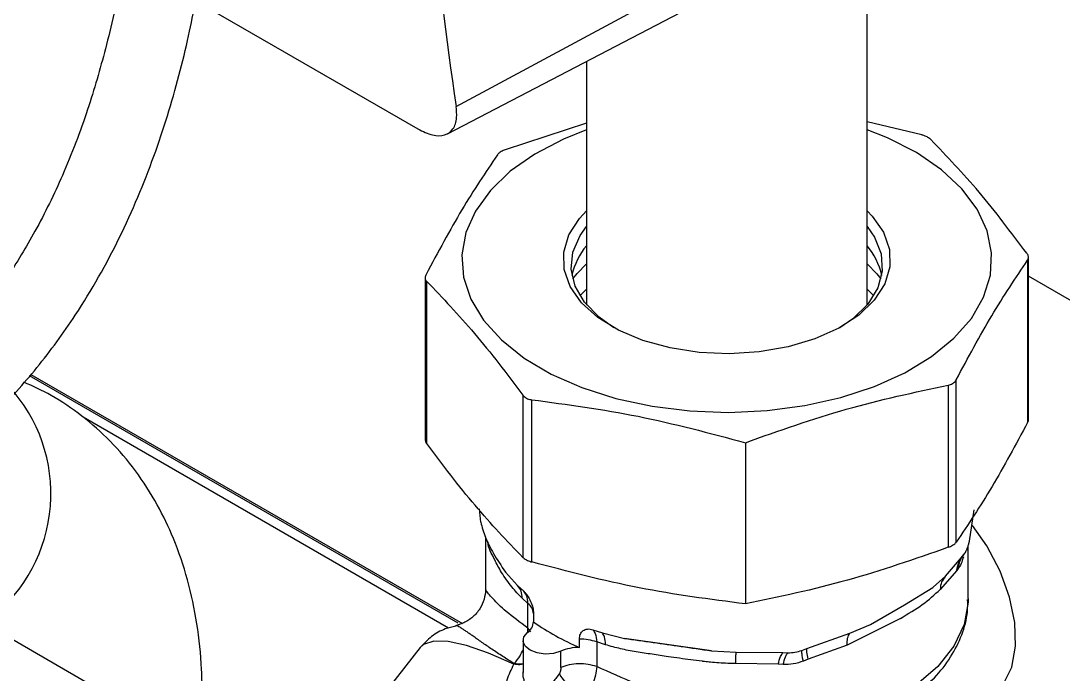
# Model space of a CAD drawing. Extents: x 75 to 2075, y 25 to 1460.
# Drawn here: x 1699.6 to 1795.2, y 671.3 to 731.2 of the extents above; entities that cross this region are included whole.
import ezdxf

# ---------------------------------------------------------------- set-up
doc = ezdxf.new("R2010")
doc.units = 0
doc.header["$LTSCALE"] = 5
doc.linetypes.add('SLD-KATı', pattern=[0])
doc.layers.get('0').update_dxf_attribs({"linetype": 'CONTINUOUS'})

msp = doc.modelspace()

# ---------------------------------------------------------------- linework, layer by layer
at = {"color": 7, "linetype": 'SLD-KATı'}
for p, q in [((1647.147, 772.631), (1736.041, 721.314)), ((1777.24, 705.158), (1777.24, 738.554)), ((1739.56, 723.375), (1763.877, 736.466)), ((1738.757, 720.862), (1762.308, 733.147)), ((1751.525, 727.522), (1751.525, 705.158)), ((1751.525, 721.849), (1744.069, 719.409)), ((1782.266, 720.757), (1777.24, 721.977)), ((1792.049, 694.677), (1792.049, 709.516)), ((1791.971, 709.27), (1791.971, 694.387)), ((1736.716, 707.664), (1736.716, 692.825)), ((1917.734, 635.245), (1792.049, 707.802)), ((1736.861, 692.441), (1736.861, 707.324)), ((1751.525, 706.602), (1750.91, 706.009)), ((1777.855, 706.009), (1777.24, 706.602)), ((1700.55, 698.797), (1740.136, 675.944)), ((1739.746, 675.972), (1700.432, 698.667)), ((1784.696, 697.815), (1784.696, 682.932)), ((1785.421, 683.405), (1785.421, 698.288)), ((1745.68, 696.885), (1745.68, 682.002)), ((1746.499, 681.584), (1746.499, 696.467)), ((1766.081, 692.526), (1766.081, 677.74)), ((1741.808, 685.236), (1741.704, 686.45)), ((1786.634, 683.495), (1787.061, 686.356)), ((1741.81, 685.226), (1741.808, 685.236)), ((1735.904, 653.076), (1681.688, 684.373)), ((1742.24, 683.887), (1742.24, 679.017)), ((1786.54, 683.15), (1786.634, 683.495)), ((1786.525, 678.224), (1786.525, 683.108)), ((1784.439, 680.292), (1786.082, 682.219)), ((1785.909, 681.979), (1785.797, 681.841)), ((1786.082, 682.219), (1786.212, 682.393)), ((1744.091, 680.646), (1744.079, 680.659)), ((1745.187, 679.43), (1744.091, 680.646)), ((1785.472, 680.799), (1783.954, 679.064)), ((1785.613, 680.975), (1785.472, 680.799)), ((1784.439, 680.292), (1783.297, 679.269)), ((1784.439, 680.292), (1784.3, 680.08)), ((1742.313, 678.984), (1742.304, 679.017)), ((1745.755, 678.904), (1745.187, 679.43)), ((1780.692, 677.654), (1783.278, 679.252)), ((1783.297, 679.269), (1783.278, 679.252)), ((1746.148, 677.763), (1745.627, 678.249)), ((1746.148, 675.5), (1746.148, 677.763)), ((1746.651, 676.852), (1746.651, 676.094)), ((1777.552, 675.832), (1780.692, 677.654)), ((1740.262, 675.99), (1739.489, 675.714)), ((1780.307, 676.411), (1775.407, 673.958)), ((1775.651, 675.041), (1777.552, 675.832)), ((1739.527, 675.732), (1739.56, 675.685)), ((1752.095, 675.367), (1752.972, 675.088)), ((1752.972, 675.088), (1754.991, 674.576)), ((1771.715, 673.635), (1775.651, 675.041)), ((1745.696, 674.372), (1745.696, 671.437)), ((1750.861, 673.746), (1750.861, 674.504)), ((1752.455, 674.245), (1752.455, 671.981)), ((1753.264, 673.989), (1752.455, 674.245)), ((1762.968, 673.426), (1754.991, 674.577)), ((1775.407, 673.958), (1771.852, 672.661)), ((1736.266, 673.727), (1725.009, 659.365)), ((1749.158, 671.892), (1749.158, 673.397)), ((1762.968, 673.427), (1762.984, 673.426)), ((1762.984, 673.426), (1765.244, 673.32)), ((1765.244, 673.32), (1769.525, 673.272)), ((1769.525, 673.272), (1769.975, 673.253)), ((1771.275, 673.468), (1771.715, 673.635)), ((1744.88, 672.256), (1744.856, 672.205)), ((1769.083, 672.203), (1765.198, 672.269)), ((1769.549, 672.177), (1769.083, 672.203)), ((1771.852, 672.661), (1771.4, 672.483)), ((1748.993, 671.291), (1749.026, 671.341))]:
    msp.add_line(p, q, dxfattribs=at)
at = {"color": 8, "linetype": 'SLD-KATı'}
for p, q in [((1738.86, 675.517), (1705.358, 694.857)), ((1739.527, 675.732), (1740.261, 676.034)), ((1746.118, 675.112), (1746.148, 675.5)), ((1746.418, 675.175), (1746.148, 675.5))]:
    msp.add_line(p, q, dxfattribs=at)
at = {"color": 7, "linetype": 'SLD-KATı', "flags": 128}
for points in [[(1751.525, 721.242), (1749.408, 720.387), (1746.781, 719.01), (1744.528, 717.428), (1742.699, 715.673), (1741.332, 713.783), (1740.456, 711.798), (1740.09, 709.76), (1740.242, 707.714), (1740.908, 705.702), (1742.075, 703.768), (1743.717, 701.952), (1745.8, 700.294), (1748.278, 698.828)], [(1748.278, 698.828), (1751.1, 697.587), (1754.205, 696.595), (1757.527, 695.876), (1760.995, 695.443), (1764.535, 695.306), (1768.072, 695.468), (1771.53, 695.926), (1774.836, 696.67), (1777.919, 697.684), (1780.714, 698.946), (1783.16, 700.429), (1785.207, 702.102), (1786.809, 703.93), (1787.934, 705.873), (1788.556, 707.889), (1788.664, 709.936), (1788.253, 711.971), (1787.335, 713.949), (1785.926, 715.829), (1784.059, 717.571), (1781.772, 719.137), (1779.115, 720.494), (1777.24, 721.242)], [(1777.24, 713.796), (1777.709, 713.311), (1778.747, 711.829), (1779.296, 710.263), (1779.337, 708.665), (1778.869, 707.09), (1777.908, 705.592), (1776.486, 704.221), (1774.652, 703.024), (1772.468, 702.042), (1770.009, 701.309), (1767.358, 700.849), (1764.606, 700.678), (1761.846, 700.801), (1759.172, 701.216), (1756.677, 701.907), (1754.443, 702.851), (1752.548, 704.015), (1751.056, 705.361), (1750.018, 706.843), (1749.469, 708.409), (1749.428, 710.007), (1749.896, 711.582), (1750.857, 713.08), (1751.525, 713.796)], [(1754.033, 703.068), (1752.661, 704.039), (1751.327, 705.404), (1750.465, 706.891), (1750.107, 708.445), (1750.264, 710.011), (1750.931, 711.53), (1751.525, 712.347)], [(1777.24, 712.347), (1777.93, 711.369), (1778.543, 709.842), (1778.644, 708.275), (1778.23, 706.726), (1777.315, 705.25), (1775.933, 703.9), (1774.732, 703.068)], [(1750.248, 707.554), (1750.653, 708.059), (1751.525, 708.935)], [(1777.24, 708.935), (1778.148, 708.017), (1778.516, 707.554)], [(1788.46, 669.165), (1788.651, 669.288), (1789.766, 670.392), (1790.516, 671.936), (1790.866, 673.844), (1790.798, 676.02), (1790.316, 678.358), (1789.443, 680.741), (1788.222, 683.053), (1786.92, 684.921)], [(1749.158, 673.397), (1748.483, 673.192), (1747.727, 673.137), (1746.984, 673.238), (1746.35, 673.483), (1745.905, 673.84), (1745.705, 674.265), (1745.775, 674.703), (1746.106, 675.099)]]:
    msp.add_lwpolyline(points, dxfattribs=at)
at = {"color": 8, "linetype": 'SLD-KATı', "flags": 128}
for points in [[(1786.525, 678.224), (1786.517, 677.881), (1786.139, 675.845), (1785.202, 673.871), (1783.731, 672.008), (1781.764, 670.305), (1779.351, 668.804), (1776.554, 667.546), (1773.445, 666.561), (1770.103, 665.875), (1766.615, 665.506)], [(1744.856, 672.205), (1742.536, 673.228), (1740.511, 673.931), (1738.82, 674.299), (1737.499, 674.327), (1736.574, 674.012), (1736.266, 673.727)]]:
    msp.add_lwpolyline(points, dxfattribs=at)
at = {"color": 7, "linetype": 'SLD-KATı'}
for centre, radius, start, end in [((1756.168, 706.603), 6.125, 139.28864, 167.98614), ((1772.651, 706.63), 6.066, 11.8726, 40.85262), ((1745.397, 676.753), 1.258, 4.51249, 53.38744), ((1745.392, 676.138), 1.26, 304.50145, 357.99541), ((1759.353, 693.919), 21.888, 234.52737, 247.1694), ((1750.945, 669.99), 4.514, 70.4517, 91.06545), ((1750.859, 669.425), 4.321, 89.9777, 113.18522)]:
    msp.add_arc(centre, radius, start, end, dxfattribs=at)
at = {"color": 8, "linetype": 'SLD-KATı'}
msp.add_arc((1687.843, 687.847), 14.552, 305.28391, 39.78105, dxfattribs=at)
at = {"color": 7, "linetype": 'SLD-KATı'}
msp.add_ellipse((1971.918, 889.287), major_axis=(169.397, 273.288), ratio=0.597167, start_param=2.218639, end_param=2.531018, dxfattribs=at)
for points, knots in [([(1709.063, 736.888), (1708.972, 736.255), (1708.577, 733.513), (1707.505, 728.902), (1705.786, 722.906), (1703.656, 717.298), (1701.139, 712.132), (1698.54, 707.848), (1696.002, 704.382), (1693.648, 701.647), (1691.269, 699.236), (1688.32, 696.64), (1684.256, 693.695), (1679.204, 690.903), (1673.805, 688.725), (1668.602, 687.227), (1663.109, 686.152), (1657.304, 685.531), (1650.712, 685.376), (1644.03, 685.757), (1637.294, 686.643), (1631.099, 687.869), (1625.198, 689.397), (1620.268, 690.972), (1616.108, 692.521), (1612.601, 693.992), (1609.437, 695.511), (1606.731, 696.994), (1604.577, 698.334), (1602.984, 699.528), (1602.084, 700.351), (1601.724, 700.752), (1601.615, 700.891), (1601.609, 700.877), (1601.608, 700.873)], [0, 0, 0, 0, 0.015742, 0.068116, 0.114576, 0.165465, 0.209593, 0.247628, 0.279191, 0.305242, 0.326583, 0.352293, 0.388611, 0.431174, 0.470609, 0.507016, 0.541106, 0.584516, 0.626198, 0.676632, 0.721863, 0.766703, 0.80821, 0.848129, 0.873761, 0.899794, 0.926093, 0.945032, 0.962454, 0.978286, 0.986314, 0.994303, 0.998156, 1, 1, 1, 1]), ([(1604.675, 705.819), (1604.357, 705.846), (1603.273, 705.94), (1601.669, 705.91), (1599.988, 705.748), (1598.753, 705.477), (1597.671, 705.098), (1596.467, 704.451), (1595.107, 703.099), (1594.297, 700.875), (1594.714, 698.394), (1596.105, 696.208), (1598.064, 694.291), (1600.299, 692.607), (1603.54, 690.54), (1607.978, 688.217), (1613.816, 685.7), (1620.447, 683.343), (1627.458, 681.373), (1634.265, 679.925), (1640.452, 678.998), (1646.177, 678.453), (1652.073, 678.242), (1658.536, 678.448), (1664.553, 679.149), (1669.673, 680.173), (1673.531, 681.2), (1677.895, 682.64), (1683.055, 684.826), (1688.522, 687.942), (1693.306, 691.455), (1697.443, 695.202), (1701.263, 699.445), (1705.188, 704.835), (1708.85, 711.337), (1711.943, 718.729), (1713.85, 724.956), (1715.022, 729.717), (1715.466, 732.004), (1715.673, 733.073)], [0, 0, 0, 0, 0.008557, 0.029243, 0.045013, 0.056912, 0.065683, 0.077211, 0.09041, 0.106051, 0.123764, 0.140448, 0.156148, 0.171751, 0.18763, 0.21902, 0.252832, 0.291738, 0.334156, 0.373221, 0.406781, 0.437124, 0.468899, 0.503822, 0.543075, 0.567644, 0.588774, 0.60798, 0.6424, 0.679931, 0.711022, 0.740918, 0.773881, 0.808702, 0.857298, 0.907122, 0.955421, 0.979171, 1, 1, 1, 1]), ([(1736.041, 721.314), (1736.503, 721.091), (1737.427, 720.645), (1738.557, 720.671), (1739.335, 721.229), (1739.667, 722.194), (1739.591, 723.027), (1739.56, 723.375)], [0, 0, 0, 0, 0.209958, 0.41989, 0.631426, 0.846039, 1, 1, 1, 1]), ([(1783.085, 720.339), (1783.004, 720.407), (1782.907, 720.488), (1782.657, 720.621), (1782.469, 720.698), (1782.295, 720.749), (1782.266, 720.757)], [0, 0, 0, 0, 0.4172566, 0.5000044, 0.9172549, 1, 1, 1, 1]), ([(1791.904, 709.9), (1790.442, 711.838), (1787.502, 715.733), (1784.562, 718.799), (1783.085, 720.339)], [0, 0, 0, 0, 0.4975392, 1, 1, 1, 1]), ([(1743.344, 718.936), (1742.258, 717.322), (1740.075, 714.077), (1737.891, 710.002), (1736.794, 707.954)], [0, 0, 0, 0, 0.497539, 1, 1, 1, 1]), ([(1744.069, 719.409), (1743.936, 719.352), (1743.669, 719.239), (1743.446, 719.066), (1743.367, 718.965), (1743.344, 718.936)], [0, 0, 0, 0, 0.416871, 0.83383, 1, 1, 1, 1]), ([(1791.971, 709.27), (1792.007, 709.348), (1792.08, 709.504), (1792.016, 709.733), (1791.929, 709.863), (1791.904, 709.9)], [0, 0, 0, 0, 0.4168715, 0.8338297, 1, 1, 1, 1]), ([(1785.421, 698.288), (1786.507, 700.316), (1788.69, 704.393), (1790.874, 707.639), (1791.971, 709.27)], [0, 0, 0, 0, 0.4975392, 1, 1, 1, 1]), ([(1736.794, 707.954), (1736.758, 707.857), (1736.685, 707.663), (1736.749, 707.452), (1736.836, 707.353), (1736.861, 707.324)], [0, 0, 0, 0, 0.4168715, 0.8338297, 1, 1, 1, 1]), ([(1736.861, 707.324), (1738.323, 705.8), (1741.263, 702.736), (1744.203, 698.842), (1745.68, 696.885)], [0, 0, 0, 0, 0.497539, 1, 1, 1, 1]), ([(1716.274, 669.353), (1716.262, 670.147), (1716.227, 672.374), (1715.847, 675.939), (1714.998, 679.955), (1713.762, 683.599), (1712.162, 686.947), (1710.23, 689.961), (1707.904, 692.698), (1705.294, 695.011), (1702.628, 696.841), (1700.752, 697.698), (1699.906, 698.084)], [0, 0, 0, 0, 0.064347, 0.180596, 0.296501, 0.410305, 0.509438, 0.616487, 0.720188, 0.820826, 0.919185, 1, 1, 1, 1]), ([(1766.081, 692.526), (1769.167, 693.622), (1775.37, 695.824), (1781.577, 697.149), (1784.696, 697.815)], [0, 0, 0, 0, 0.49742, 1, 1, 1, 1]), ([(1784.696, 697.815), (1784.831, 697.852), (1784.992, 697.896), (1785.226, 698.039), (1785.346, 698.154), (1785.41, 698.269), (1785.421, 698.288)], [0, 0, 0, 0, 0.417257, 0.500004, 0.917255, 1, 1, 1, 1]), ([(1745.68, 696.885), (1745.761, 696.798), (1745.858, 696.693), (1746.108, 696.556), (1746.296, 696.494), (1746.47, 696.471), (1746.499, 696.467)], [0, 0, 0, 0, 0.417257, 0.500004, 0.917255, 1, 1, 1, 1]), ([(1746.499, 696.467), (1749.746, 696.032), (1756.275, 695.158), (1762.801, 693.406), (1766.081, 692.526)], [0, 0, 0, 0, 0.497398, 1, 1, 1, 1]), ([(1791.971, 694.387), (1790.885, 692.359), (1788.701, 688.282), (1786.518, 685.036), (1785.421, 683.405)], [0, 0, 0, 0, 0.497539, 1, 1, 1, 1]), ([(1791.971, 694.387), (1792.022, 694.487), (1792.073, 694.589), (1792.048, 694.676), (1792.048, 694.677)], [0, 0, 0, 0, 0.987739, 1, 1, 1, 1]), ([(1736.717, 692.825), (1736.73, 692.735), (1736.747, 692.608), (1736.835, 692.479), (1736.861, 692.441)], [0, 0, 0, 0, 0.712485, 1, 1, 1, 1]), ([(1745.68, 682.002), (1744.218, 683.527), (1741.278, 686.59), (1738.338, 690.485), (1736.861, 692.441)], [0, 0, 0, 0, 0.497539, 1, 1, 1, 1]), ([(1741.81, 685.226), (1741.936, 684.771), (1742.179, 683.896), (1742.949, 682.352), (1743.694, 681.235), (1744.079, 680.659)], [0, 0, 0, 0, 0.343481, 0.66082, 1, 1, 1, 1]), ([(1784.696, 682.932), (1781.609, 681.853), (1775.403, 679.682), (1769.199, 678.389), (1766.081, 677.74)], [0, 0, 0, 0, 0.497398, 1, 1, 1, 1]), ([(1784.696, 682.932), (1784.831, 682.989), (1784.992, 683.056), (1785.226, 683.203), (1785.346, 683.304), (1785.41, 683.391), (1785.421, 683.405)], [0, 0, 0, 0, 0.417257, 0.500004, 0.917255, 1, 1, 1, 1]), ([(1786.212, 682.393), (1786.272, 682.489), (1786.391, 682.682), (1786.49, 682.994), (1786.54, 683.15)], [0, 0, 0, 0, 0.499999, 1, 1, 1, 1]), ([(1745.68, 682.002), (1745.761, 681.934), (1745.858, 681.853), (1746.108, 681.72), (1746.296, 681.643), (1746.47, 681.592), (1746.499, 681.584)], [0, 0, 0, 0, 0.417257, 0.500004, 0.917255, 1, 1, 1, 1]), ([(1766.081, 677.74), (1762.835, 678.158), (1756.309, 679), (1749.78, 680.72), (1746.499, 681.584)], [0, 0, 0, 0, 0.49742, 1, 1, 1, 1]), ([(1785.472, 680.799), (1785.522, 681.097), (1785.611, 681.63), (1785.938, 682.039), (1786.082, 682.219)], [0, 0, 0, 0, 0.559584, 1, 1, 1, 1]), ([(1785.613, 680.975), (1785.66, 681.272), (1785.745, 681.802), (1786.07, 682.212), (1786.212, 682.393)], [0, 0, 0, 0, 0.559567, 1, 1, 1, 1]), ([(1786.079, 682.054), (1786.012, 681.831), (1785.876, 681.385), (1785.701, 681.112), (1785.613, 680.975)], [0, 0, 0, 0, 0.4994501, 1, 1, 1, 1]), ([(1742.257, 679.053), (1742.23, 678.753), (1742.174, 678.152), (1741.762, 677.275), (1741.132, 676.497), (1740.552, 676.159), (1740.261, 675.988)], [0, 0, 0, 0, 0.247449, 0.496117, 0.746549, 1, 1, 1, 1]), ([(1745.627, 678.249), (1745.608, 678.482), (1745.571, 678.949), (1745.315, 679.27), (1745.187, 679.43)], [0, 0, 0, 0, 0.499925, 1, 1, 1, 1]), ([(1745.755, 678.904), (1745.813, 678.847), (1745.93, 678.732), (1746.157, 678.429), (1746.406, 677.978), (1746.612, 677.385), (1746.638, 677.03), (1746.651, 676.852)], [0, 0, 0, 0, 0.124486, 0.25047, 0.499876, 0.749492, 1, 1, 1, 1]), ([(1746.148, 677.763), (1746.13, 678.035), (1746.099, 678.489), (1745.854, 678.786), (1745.755, 678.904)], [0, 0, 0, 0, 0.60064, 1, 1, 1, 1]), ([(1780.307, 676.411), (1781.003, 676.821), (1782.396, 677.641), (1783.434, 678.59), (1783.954, 679.064)], [0, 0, 0, 0, 0.499644, 1, 1, 1, 1]), ([(1777.843, 667.083), (1778.323, 667.304), (1779.669, 667.926), (1781.561, 669.216), (1783.476, 670.912), (1784.971, 672.817), (1785.978, 674.862), (1786.489, 676.67), (1786.473, 677.769), (1786.468, 678.151)], [0, 0, 0, 0, 0.093142, 0.26134, 0.42996, 0.596992, 0.759761, 0.916499, 1, 1, 1, 1]), ([(1739.537, 675.702), (1739.212, 675.628), (1738.46, 675.457), (1737.273, 674.814), (1736.602, 674.087), (1736.272, 673.73)], [0, 0, 0, 0, 0.2787966, 0.6459028, 1, 1, 1, 1]), ([(1744.88, 672.256), (1744.525, 672.479), (1743.792, 672.94), (1742.803, 673.598), (1741.881, 674.23), (1741.243, 674.677), (1740.817, 674.977), (1740.543, 675.17), (1740.281, 675.35), (1740.11, 675.463), (1739.981, 675.544), (1739.864, 675.615), (1739.675, 675.715), (1739.585, 675.725), (1739.527, 675.732)], [0, 0, 0, 0, 0.114638, 0.236516, 0.365626, 0.501869, 0.556049, 0.615658, 0.680637, 0.750915, 0.764727, 0.80715, 0.875422, 1, 1, 1, 1]), ([(1750.861, 674.504), (1750.878, 674.665), (1750.912, 674.986), (1751.179, 675.314), (1751.518, 675.438), (1751.838, 675.437), (1752.01, 675.39), (1752.095, 675.367)], [0, 0, 0, 0, 0.249952, 0.499667, 0.749046, 0.875254, 1, 1, 1, 1]), ([(1752.096, 675.368), (1752.172, 675.261), (1752.363, 674.995), (1752.421, 674.526), (1752.455, 674.245)], [0, 0, 0, 0, 0.39936, 1, 1, 1, 1]), ([(1753.264, 673.989), (1753.244, 674.247), (1753.208, 674.71), (1753.044, 674.972), (1752.972, 675.088)], [0, 0, 0, 0, 0.559477, 1, 1, 1, 1]), ([(1775.407, 673.958), (1775.415, 674.188), (1775.43, 674.648), (1775.577, 674.91), (1775.651, 675.041)], [0, 0, 0, 0, 0.500022, 1, 1, 1, 1]), ([(1765.198, 672.269), (1764.957, 672.271), (1764.437, 672.274), (1763.666, 672.318), (1762.956, 672.378), (1762.465, 672.43), (1762.21, 672.46), (1761.786, 672.509), (1761.076, 672.6), (1760.044, 672.745), (1758.855, 672.92), (1757.518, 673.115), (1756.054, 673.336), (1754.629, 673.598), (1753.719, 673.859), (1753.264, 673.989)], [0, 0, 0, 0, 0.058101, 0.124924, 0.185721, 0.229392, 0.243393, 0.247608, 0.332031, 0.415661, 0.499809, 0.624684, 0.749815, 0.875018, 1, 1, 1, 1]), ([(1754.991, 674.576), (1755.865, 674.454), (1757.546, 674.218), (1760.245, 673.834), (1762.041, 673.565), (1762.968, 673.427)], [0, 0, 0, 0, 0.34361, 0.661048, 1, 1, 1, 1]), ([(1765.198, 672.269), (1765.204, 672.498), (1765.215, 672.957), (1765.234, 673.199), (1765.244, 673.32)], [0, 0, 0, 0, 0.499925, 1, 1, 1, 1]), ([(1769.083, 672.203), (1769.156, 672.461), (1769.285, 672.921), (1769.452, 673.165), (1769.525, 673.272)], [0, 0, 0, 0, 0.5595841, 1, 1, 1, 1]), ([(1769.549, 672.177), (1769.617, 672.436), (1769.738, 672.897), (1769.903, 673.144), (1769.975, 673.253)], [0, 0, 0, 0, 0.559567, 1, 1, 1, 1]), ([(1769.975, 673.253), (1770.193, 673.257), (1770.629, 673.265), (1771.06, 673.4), (1771.275, 673.468)], [0, 0, 0, 0, 0.5, 1, 1, 1, 1]), ([(1771.4, 672.483), (1771.351, 672.722), (1771.263, 673.15), (1771.271, 673.37), (1771.275, 673.468)], [0, 0, 0, 0, 0.559567, 1, 1, 1, 1]), ([(1771.852, 672.661), (1771.799, 672.898), (1771.704, 673.321), (1771.711, 673.539), (1771.715, 673.635)], [0, 0, 0, 0, 0.559584, 1, 1, 1, 1]), ([(1745.36, 667.405), (1745.18, 667.52), (1744.82, 667.75), (1744.302, 668.391), (1743.994, 669.402), (1744.161, 670.794), (1744.622, 671.731), (1744.856, 672.205)], [0, 0, 0, 0, 0.119306, 0.239331, 0.484815, 0.739026, 1, 1, 1, 1]), ([(1771.4, 672.483), (1771.095, 672.385), (1770.484, 672.188), (1769.861, 672.181), (1769.549, 672.177)], [0, 0, 0, 0, 0.4994501, 1, 1, 1, 1]), ([(1749.158, 671.892), (1749.152, 671.791), (1749.143, 671.647), (1749.089, 671.457), (1749.046, 671.377), (1749.026, 671.341)], [0, 0, 0, 0, 0.564433, 0.80205, 1, 1, 1, 1]), ([(1751.219, 668.721), (1750.991, 668.952), (1750.536, 669.414), (1749.892, 670.165), (1749.372, 670.828), (1749.141, 671.17), (1749.026, 671.341)], [0, 0, 0, 0, 0.279993, 0.559483, 0.779774, 1, 1, 1, 1]), ([(1752.455, 671.981), (1752.422, 671.721), (1752.357, 671.2), (1752.083, 670.334), (1751.706, 669.479), (1751.38, 668.971), (1751.219, 668.721)], [0, 0, 0, 0, 0.252606, 0.505788, 0.755924, 1, 1, 1, 1]), ([(1766.615, 665.506), (1765.512, 666.109), (1763.302, 667.316), (1759.649, 668.91), (1755.929, 670.439), (1753.642, 671.454), (1752.455, 671.981)], [0, 0, 0, 0, 0.252654, 0.506421, 0.743877, 1, 1, 1, 1])]:
    msp.add_open_spline(points, degree=3, knots=knots, dxfattribs=at)
at = {"color": 8, "linetype": 'SLD-KATı'}
for points, knots in [([(1745.627, 678.249), (1745.298, 678.589), (1744.575, 679.337), (1743.731, 680.563), (1742.966, 682.018), (1742.519, 682.873), (1742.449, 683.436), (1742.447, 683.447)], [0, 0, 0, 0, 0.206076, 0.452333, 0.662522, 0.993602, 1, 1, 1, 1]), ([(1784.3, 680.08), (1784.218, 679.975), (1784.003, 679.697), (1783.972, 679.307), (1783.954, 679.064)], [0, 0, 0, 0, 0.379187, 1, 1, 1, 1]), ([(1746.148, 675.5), (1745.433, 676.034), (1744.057, 677.064), (1742.853, 678.269), (1742.299, 678.949), (1742.311, 678.977), (1742.313, 678.984)], [0, 0, 0, 0, 0.310305, 0.597376, 0.901537, 1, 1, 1, 1]), ([(1744.88, 672.256), (1745.073, 672.49), (1745.397, 672.884), (1745.61, 673.345), (1745.696, 673.532)], [0, 0, 0, 0, 0.593755, 1, 1, 1, 1]), ([(1745.696, 672.208), (1745.609, 672.184), (1745.397, 672.123), (1745.057, 672.175), (1744.856, 672.205)], [0, 0, 0, 0, 0.409195, 1, 1, 1, 1]), ([(1745.696, 672.253), (1745.637, 672.231), (1745.448, 672.16), (1745.111, 672.217), (1744.88, 672.256)], [0, 0, 0, 0, 0.312616, 1, 1, 1, 1]), ([(1748.993, 671.291), (1748.799, 671.026), (1748.43, 670.523), (1747.813, 670.088), (1747.319, 669.907), (1746.967, 669.857), (1746.638, 669.89), (1746.343, 670.004), (1746.095, 670.192), (1745.901, 670.45), (1745.772, 670.77), (1745.689, 671.144), (1745.715, 671.424), (1745.729, 671.57)], [0, 0, 0, 0, 0.182006, 0.346417, 0.422286, 0.494243, 0.563651, 0.632026, 0.700696, 0.770209, 0.842117, 0.917822, 1, 1, 1, 1])]:
    msp.add_open_spline(points, degree=3, knots=knots, dxfattribs=at)
at = {"color": 7, "linetype": 'SLD-KATı'}
msp.add_open_spline([(1752.455, 671.981), (1752.194, 672.06), (1751.671, 672.217), (1750.78, 672.262), (1749.9, 672.169), (1749.405, 671.984), (1749.158, 671.892)], degree=3, dxfattribs=at)

doc.saveas('drawing.dxf')
